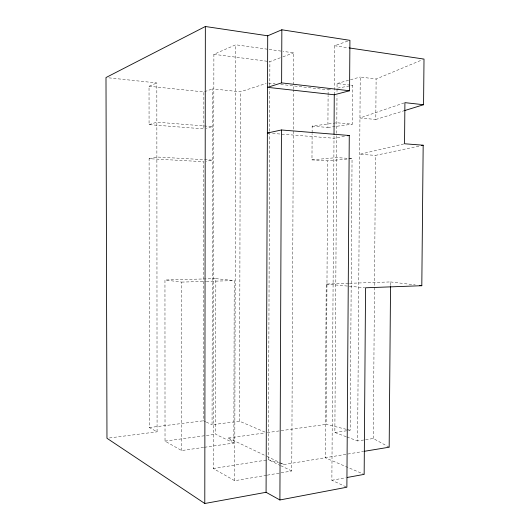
<?xml version="1.0" encoding="UTF-8"?>
<svg xmlns="http://www.w3.org/2000/svg" width="530" height="530" viewBox="0 0 530 530"><rect width="100%" height="100%" fill="white"/><g stroke="black" fill="none" stroke-linecap="round" stroke-linejoin="round"><path stroke-width="0.4" stroke-dasharray="2.65 1.99" d="M181.644 450.56L181.684 282.092L164.956 279.992L165.022 441.112L181.644 450.56L203.666 447.393M205.64 421.774L203.5 420.78L203.785 161.696L149.102 158.695L149.38 427.551L157.079 431.824L156.827 82.945L107.63 77.718M264.954 432.069L239.5 421.217L212.066 424.749L212.55 88.861L240.335 91.809L266.146 83.442M266.491 475.297L234.717 480.717L213.265 468.527L213.888 54.312L235.744 44.785L268.385 49.33M215.836 278.634L234.22 280.602L233.843 443.06L215.591 434.249L215.836 278.634L164.956 279.992M234.717 480.717L235.744 44.785M239.5 421.217L240.335 91.809M269.631 131.97L268.418 459.735L280.085 465.367M269.631 131.142L269.79 88.927M269.796 85.615L269.889 61.612L282.172 57.094M281.158 472.8L291.752 470.991L293.514 90.113M293.514 89.285L293.686 52.854L283.073 51.377M348.561 430.492L350.178 430.254L352.052 158.589L327.699 160.848L311.971 159.888L312.11 133.527M312.117 132.705L312.15 126.114L336.822 122.774L352.291 124.172L352.563 85.39L337.067 83.528L337.007 92.518M348.488 283.318L326.208 284.053L325.181 457.748L364.156 474.37M346.169 429.28L326.129 424.384L327.699 160.848M312.15 126.114L327.898 127.472L328.09 95.585M328.096 94.771L328.123 89.861L330.488 89.431M346.123 486.878L331.873 480.273L334.019 134.964M334.264 94.771L334.569 45.752L347.614 41.148M346.236 436.727L334.861 432.5L336.749 134.117M336.749 133.308L336.987 95.791M389.166 447.207L373.292 438.509L357.617 440.953L360.241 77.009L376.115 79.036L422.49 59.718M373.292 438.509L375.518 155.369L420.747 145.737M404.138 102.913L359.95 117.965L375.796 119.482L376.115 79.036M390.544 285.239L390.57 281.933L349.316 283.292M149.029 86.257L203.865 91.928L203.825 128.889L149.069 124.636L149.029 86.257L156.827 82.945M282.94 56.809L293.686 52.854M204.587 91.67L212.55 88.861M149.069 124.636L156.853 122.185L212.497 126.617L206.19 128.267M375.796 119.482L403.986 110.777M337.067 83.528L360.241 77.009M403.741 143.955L359.684 154.303L375.518 155.369M149.102 158.695L156.88 157.006L212.451 160.133L206.15 161.266M337.584 88.132L352.563 85.39M331.873 480.273L345.593 477.762M344.447 136.362L333.999 138.244L270.658 133.282M267.305 475.158L280.344 472.939M279.343 463.094L284.02 464.532L347.051 454.15M347.859 454.011L363.249 451.481M213.265 468.527L268.418 459.735L278.561 462.856M334.861 432.5L347.759 430.612M204.481 447.274L233.843 443.06L228.403 438.018L264.828 432.937M267.266 432.593L280.344 430.771M281.165 430.658L326.129 424.384M165.022 441.112L215.591 434.249M327.898 127.472L352.291 124.172M109.392 437.959L157.079 431.824M149.38 427.551L203.5 420.78M311.971 159.888L336.596 157.609L352.052 158.589M181.684 282.092L205.488 281.417M206.309 281.397L234.22 280.602M326.208 284.053L364.733 287.71M268.524 83.024L275.057 83.773M280.774 84.429L328.123 89.861M390.57 281.933L415.235 284.915M213.888 54.312L269.889 61.612M269.2 49.449L282.258 51.264M334.569 45.752L348.395 47.813M346.971 429.472L350.178 430.254M346.998 437.011L357.617 440.953M206.356 422.105L212.066 424.749M228.403 438.018L266.226 456.045M266.968 456.403L280.31 462.763M281.052 463.121L284.02 464.532M280.814 465.718L291.752 470.991"/><path stroke-width="0.79" d="M269.015 133.156L267.365 133.03L281.437 129.976L349.27 135.488L346.878 487.222L279.9 499.969L266.073 492.297L204.792 503.5L205.348 26.5L267.716 35.795L281.847 29.786L349.919 40.333L349.575 90.769L334.264 94.771L267.531 87.331L281.629 82.892L349.575 90.769M266.073 492.297L267.716 35.795M279.9 499.969L281.437 129.976M281.629 82.892L281.847 29.786M334.019 134.143L334.264 94.771M390.537 286.067L389.166 447.207L364.057 451.348M347.21 477.47L364.156 474.37L365.554 287.79L421.807 285.71L423.172 145.22L404.542 143.762L404.913 102.648L423.569 104.728L424.007 59.082L349.204 47.938M205.348 26.5L105.993 77.546L106.967 438.27L204.792 503.5M404.774 110.531L423.569 104.728M421.555 145.564L423.172 145.22M347.66 135.779L349.27 135.488M419.343 285.412L421.807 285.71"/></g></svg>
